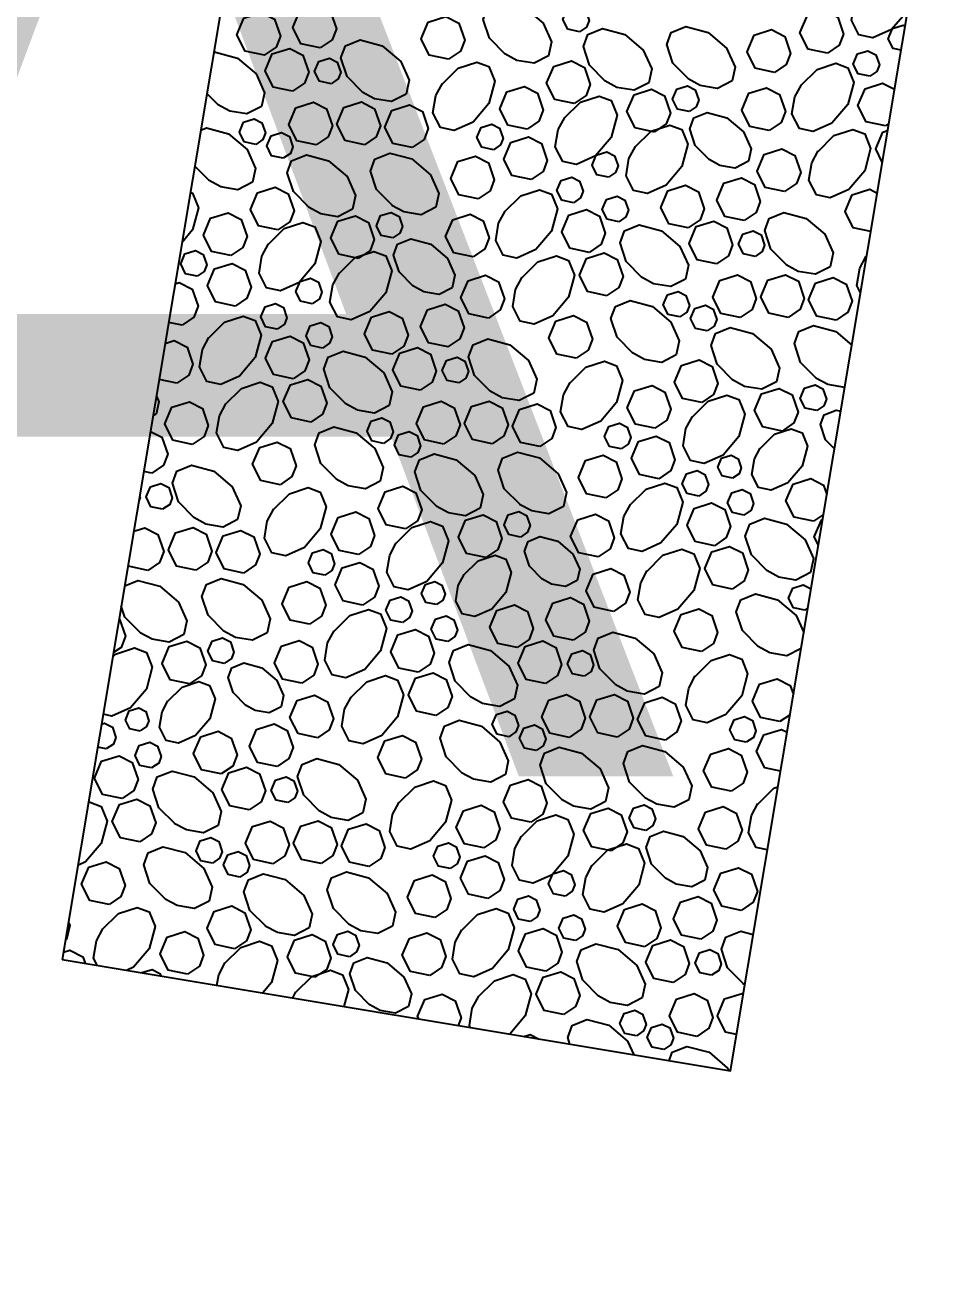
# Model space of a CAD drawing. Header units: inches. Extents: x 3312 to 5850, y 7905 to 11961.
# Drawn here: x 5037.61 to 5052, y 10385.62 to 10405.16 of the extents above; entities that cross this region are included whole.
import ezdxf

# ---------------------------------------------------------------- set-up
doc = ezdxf.new("R2010")
doc.units = ezdxf.units.IN
doc.header["$LTSCALE"] = 80
doc.header["$MEASUREMENT"] = 0
doc.layers.add('1 LOT NUMBER', color=7, linetype='Continuous')
doc.layers.add('STORM', color=250, linetype='Continuous')
doc.styles.get("Standard").update_dxf_attribs({"font": 'ARIAL.TTF', "height": 25})

msp = doc.modelspace()

# ---------------------------------------------------------------- linework, layer by layer
at = {"layer": 'STORM', "color": 1, "flags": 128}
msp.add_lwpolyline([(5038.184, 10390.676), (5048.54, 10388.946), (5052.001, 10409.659), (5041.644, 10411.389)], close=True, dxfattribs=at)
for points in [[(5051.291, 10405.412), (5051.282, 10405.376), (5051.037, 10405.088), (5050.746, 10404.958), (5050.531, 10405.005), (5050.416, 10405.232), (5050.461, 10405.497), (5050.562, 10405.685)], [(5045.054, 10404.703), (5044.804, 10404.955), (5044.709, 10405.244), (5044.779, 10405.43), (5045.007, 10405.523), (5045.35, 10405.431), (5045.638, 10405.187), (5045.768, 10404.896), (5045.722, 10404.681), (5045.495, 10404.566), (5045.229, 10404.61), (5045.042, 10404.711)], [(5041.316, 10404.69), (5041.016, 10404.754), (5040.89, 10405.007), (5041, 10405.267), (5041.273, 10405.353), (5041.475, 10405.25), (5041.565, 10404.985), (5041.5, 10404.815), (5041.315, 10404.691)], [(5042.183, 10404.805), (5041.883, 10404.869), (5041.758, 10405.121), (5041.868, 10405.381), (5042.14, 10405.467), (5042.342, 10405.364), (5042.433, 10405.1), (5042.367, 10404.93), (5042.183, 10404.805)], [(5044.171, 10404.628), (5043.871, 10404.692), (5043.746, 10404.945), (5043.856, 10405.204), (5044.129, 10405.29), (5044.33, 10405.187), (5044.421, 10404.923), (5044.356, 10404.753), (5044.171, 10404.628)], [(5046.199, 10405.053), (5046.019, 10405.092), (5045.944, 10405.243), (5046.01, 10405.399), (5046.174, 10405.451), (5046.294, 10405.389), (5046.349, 10405.231), (5046.31, 10405.128), (5046.199, 10405.054)], [(5050.042, 10404.721), (5049.742, 10404.785), (5049.617, 10405.038), (5049.726, 10405.297), (5050, 10405.383), (5050.201, 10405.28), (5050.292, 10405.016), (5050.226, 10404.846), (5050.042, 10404.721)], [(5046.605, 10404.284), (5046.355, 10404.537), (5046.26, 10404.826), (5046.33, 10405.012), (5046.558, 10405.104), (5046.901, 10405.013), (5047.189, 10404.769), (5047.319, 10404.478), (5047.273, 10404.263), (5047.046, 10404.148), (5046.78, 10404.192), (5046.592, 10404.294)], [(5047.897, 10404.314), (5047.647, 10404.566), (5047.552, 10404.855), (5047.621, 10405.042), (5047.849, 10405.134), (5048.192, 10405.042), (5048.48, 10404.798), (5048.611, 10404.507), (5048.564, 10404.292), (5048.337, 10404.177), (5048.071, 10404.221), (5047.883, 10404.323)], [(5049.221, 10404.425), (5048.921, 10404.488), (5048.796, 10404.741), (5048.906, 10405.001), (5049.178, 10405.087), (5049.38, 10404.983), (5049.47, 10404.719), (5049.405, 10404.549), (5049.221, 10404.425)], [(5051.184, 10404.769), (5051.06, 10404.796), (5050.985, 10404.947), (5051.051, 10405.103), (5051.214, 10405.155), (5051.246, 10405.139)], [(5042.847, 10404.109), (5042.597, 10404.361), (5042.502, 10404.65), (5042.572, 10404.836), (5042.8, 10404.929), (5043.143, 10404.837), (5043.431, 10404.593), (5043.561, 10404.302), (5043.514, 10404.087), (5043.288, 10403.972), (5043.022, 10404.017), (5042.834, 10404.118)], [(5040.531, 10404.727), (5040.557, 10404.737), (5040.9, 10404.646), (5041.188, 10404.401), (5041.318, 10404.11), (5041.271, 10403.895), (5041.045, 10403.78), (5040.779, 10403.825), (5040.591, 10403.925)], [(5041.754, 10404.133), (5041.454, 10404.197), (5041.328, 10404.45), (5041.438, 10404.71), (5041.711, 10404.795), (5041.912, 10404.692), (5042.003, 10404.428), (5041.937, 10404.258), (5041.754, 10404.134)], [(5050.697, 10404.364), (5050.517, 10404.402), (5050.442, 10404.554), (5050.508, 10404.71), (5050.671, 10404.761), (5050.792, 10404.699), (5050.847, 10404.541), (5050.807, 10404.438), (5050.697, 10404.364)], [(5042.35, 10404.247), (5042.17, 10404.286), (5042.095, 10404.438), (5042.161, 10404.593), (5042.325, 10404.645), (5042.446, 10404.583), (5042.5, 10404.425), (5042.461, 10404.323), (5042.351, 10404.248)], [(5044.066, 10404.238), (5044.318, 10404.489), (5044.608, 10404.583), (5044.794, 10404.514), (5044.886, 10404.286), (5044.795, 10403.943), (5044.55, 10403.655), (5044.26, 10403.524), (5044.045, 10403.571), (5043.929, 10403.798), (5043.974, 10404.064), (5044.075, 10404.252)], [(5046.117, 10403.942), (5045.817, 10404.006), (5045.691, 10404.258), (5045.801, 10404.518), (5046.074, 10404.604), (5046.275, 10404.501), (5046.366, 10404.237), (5046.301, 10404.067), (5046.117, 10403.942)], [(5049.629, 10404.22), (5049.881, 10404.47), (5050.17, 10404.565), (5050.356, 10404.496), (5050.449, 10404.268), (5050.357, 10403.925), (5050.113, 10403.637), (5049.822, 10403.506), (5049.607, 10403.553), (5049.492, 10403.78), (5049.536, 10404.046), (5049.638, 10404.234)], [(5045.388, 10403.545), (5045.088, 10403.609), (5044.963, 10403.862), (5045.072, 10404.122), (5045.345, 10404.208), (5045.547, 10404.105), (5045.637, 10403.841), (5045.572, 10403.671), (5045.388, 10403.545)], [(5047.361, 10403.5), (5047.061, 10403.564), (5046.935, 10403.817), (5047.045, 10404.077), (5047.318, 10404.163), (5047.519, 10404.059), (5047.61, 10403.795), (5047.545, 10403.626), (5047.361, 10403.501)], [(5047.898, 10403.817), (5047.718, 10403.856), (5047.643, 10404.007), (5047.709, 10404.163), (5047.872, 10404.214), (5047.993, 10404.152), (5048.048, 10403.994), (5048.008, 10403.892), (5047.898, 10403.817)], [(5049.141, 10403.524), (5048.841, 10403.588), (5048.716, 10403.841), (5048.826, 10404.101), (5049.098, 10404.186), (5049.3, 10404.083), (5049.39, 10403.819), (5049.325, 10403.649), (5049.141, 10403.525)], [(5050.941, 10403.595), (5050.641, 10403.658), (5050.515, 10403.911), (5050.625, 10404.171), (5050.898, 10404.257), (5051.082, 10404.162)], [(5040.604, 10403.916), (5040.426, 10404.096)], [(5042.12, 10403.3), (5041.82, 10403.364), (5041.695, 10403.617), (5041.805, 10403.876), (5042.078, 10403.962), (5042.279, 10403.859), (5042.37, 10403.595), (5042.304, 10403.425), (5042.12, 10403.3)], [(5042.866, 10403.303), (5042.566, 10403.367), (5042.44, 10403.62), (5042.55, 10403.88), (5042.823, 10403.966), (5043.025, 10403.862), (5043.115, 10403.598), (5043.05, 10403.428), (5042.866, 10403.304)], [(5043.607, 10403.259), (5043.307, 10403.322), (5043.181, 10403.575), (5043.291, 10403.835), (5043.564, 10403.921), (5043.766, 10403.818), (5043.856, 10403.554), (5043.791, 10403.384), (5043.607, 10403.259)], [(5045.962, 10403.713), (5046.214, 10403.963), (5046.504, 10404.058), (5046.69, 10403.988), (5046.782, 10403.76), (5046.691, 10403.417), (5046.446, 10403.129), (5046.155, 10402.998), (5045.941, 10403.045), (5045.825, 10403.272), (5045.87, 10403.538), (5045.971, 10403.726)], [(5048.219, 10403.065), (5047.994, 10403.292), (5047.908, 10403.552), (5047.971, 10403.72), (5048.176, 10403.803), (5048.485, 10403.721), (5048.744, 10403.501), (5048.861, 10403.239), (5048.819, 10403.046), (5048.615, 10402.942), (5048.376, 10402.982), (5048.207, 10403.073)], [(5040.331, 10403.529), (5040.417, 10403.563), (5040.76, 10403.472), (5041.048, 10403.227), (5041.178, 10402.936), (5041.131, 10402.722), (5040.904, 10402.606), (5040.639, 10402.651), (5040.451, 10402.752)], [(5041.184, 10403.309), (5041.004, 10403.347), (5040.929, 10403.499), (5040.995, 10403.655), (5041.158, 10403.706), (5041.279, 10403.644), (5041.334, 10403.486), (5041.294, 10403.384), (5041.184, 10403.309)], [(5044.865, 10403.225), (5044.685, 10403.263), (5044.61, 10403.415), (5044.676, 10403.57), (5044.84, 10403.622), (5044.961, 10403.56), (5045.015, 10403.402), (5044.976, 10403.3), (5044.865, 10403.225)], [(5047.06, 10403.263), (5047.312, 10403.513), (5047.601, 10403.608), (5047.787, 10403.539), (5047.88, 10403.31), (5047.788, 10402.967), (5047.544, 10402.679), (5047.253, 10402.549), (5047.038, 10402.596), (5046.923, 10402.823), (5046.967, 10403.088), (5047.069, 10403.276)], [(5049.892, 10403.195), (5050.144, 10403.445), (5050.434, 10403.54), (5050.62, 10403.471), (5050.712, 10403.243), (5050.621, 10402.9), (5050.376, 10402.611), (5050.086, 10402.481), (5049.871, 10402.528), (5049.755, 10402.755), (5049.8, 10403.021), (5049.901, 10403.208)], [(5050.893, 10403.032), (5050.791, 10403.239), (5050.9, 10403.499), (5050.975, 10403.523)], [(5050.993, 10403.63), (5050.941, 10403.595)], [(5041.609, 10403.094), (5041.428, 10403.133), (5041.353, 10403.284), (5041.419, 10403.44), (5041.583, 10403.491), (5041.704, 10403.43), (5041.758, 10403.271), (5041.719, 10403.169), (5041.609, 10403.094)], [(5045.452, 10402.762), (5045.152, 10402.826), (5045.026, 10403.078), (5045.136, 10403.338), (5045.409, 10403.424), (5045.61, 10403.321), (5045.701, 10403.057), (5045.636, 10402.887), (5045.451, 10402.762)], [(5042.014, 10402.325), (5041.765, 10402.577), (5041.67, 10402.867), (5041.739, 10403.053), (5041.967, 10403.145), (5042.31, 10403.054), (5042.599, 10402.809), (5042.729, 10402.518), (5042.682, 10402.304), (5042.455, 10402.188), (5042.189, 10402.233), (5042.002, 10402.334)], [(5043.306, 10402.354), (5043.056, 10402.607), (5042.961, 10402.896), (5043.03, 10403.082), (5043.259, 10403.175), (5043.602, 10403.083), (5043.89, 10402.839), (5044.02, 10402.548), (5043.973, 10402.333), (5043.746, 10402.218), (5043.48, 10402.262), (5043.293, 10402.363)], [(5044.631, 10402.465), (5044.33, 10402.529), (5044.205, 10402.782), (5044.315, 10403.041), (5044.588, 10403.127), (5044.789, 10403.024), (5044.88, 10402.76), (5044.814, 10402.59), (5044.63, 10402.465)], [(5046.649, 10402.798), (5046.469, 10402.836), (5046.394, 10402.988), (5046.46, 10403.144), (5046.623, 10403.195), (5046.744, 10403.133), (5046.799, 10402.975), (5046.759, 10402.873), (5046.649, 10402.798)], [(5049.378, 10402.577), (5049.078, 10402.641), (5048.953, 10402.893), (5049.063, 10403.153), (5049.336, 10403.239), (5049.537, 10403.136), (5049.628, 10402.872), (5049.563, 10402.702), (5049.378, 10402.577)], [(5040.464, 10402.743), (5040.238, 10402.971)], [(5046.106, 10402.404), (5045.926, 10402.443), (5045.851, 10402.594), (5045.917, 10402.75), (5046.081, 10402.801), (5046.201, 10402.74), (5046.256, 10402.581), (5046.217, 10402.479), (5046.106, 10402.405)], [(5048.752, 10402.129), (5048.452, 10402.193), (5048.327, 10402.446), (5048.437, 10402.705), (5048.71, 10402.791), (5048.911, 10402.688), (5049.002, 10402.424), (5048.936, 10402.254), (5048.752, 10402.129)], [(5040.17, 10402.567), (5040.203, 10402.555), (5040.296, 10402.326), (5040.204, 10401.983), (5040.04, 10401.79)], [(5041.526, 10401.982), (5041.226, 10402.046), (5041.101, 10402.299), (5041.21, 10402.559), (5041.483, 10402.645), (5041.685, 10402.542), (5041.776, 10402.278), (5041.71, 10402.107), (5041.526, 10401.983)], [(5045.038, 10402.261), (5045.29, 10402.511), (5045.579, 10402.606), (5045.766, 10402.536), (5045.858, 10402.308), (5045.767, 10401.965), (5045.522, 10401.677), (5045.231, 10401.547), (5045.016, 10401.593), (5044.901, 10401.82), (5044.946, 10402.086), (5045.047, 10402.274)], [(5047.885, 10402.014), (5047.585, 10402.078), (5047.459, 10402.331), (5047.569, 10402.591), (5047.842, 10402.677), (5048.044, 10402.573), (5048.134, 10402.309), (5048.069, 10402.139), (5047.885, 10402.015)], [(5050.714, 10401.958), (5050.44, 10402.016), (5050.315, 10402.269), (5050.425, 10402.529), (5050.698, 10402.614), (5050.814, 10402.555)], [(5046.808, 10402.11), (5046.628, 10402.148), (5046.553, 10402.3), (5046.619, 10402.455), (5046.782, 10402.507), (5046.903, 10402.445), (5046.958, 10402.287), (5046.918, 10402.185), (5046.808, 10402.11)], [(5040.797, 10401.586), (5040.497, 10401.65), (5040.372, 10401.902), (5040.482, 10402.163), (5040.755, 10402.248), (5040.956, 10402.145), (5041.047, 10401.881), (5040.981, 10401.711), (5040.797, 10401.586)], [(5042.77, 10401.541), (5042.47, 10401.605), (5042.344, 10401.858), (5042.454, 10402.118), (5042.727, 10402.203), (5042.929, 10402.1), (5043.019, 10401.836), (5042.954, 10401.666), (5042.77, 10401.541)], [(5043.308, 10401.858), (5043.127, 10401.896), (5043.052, 10402.048), (5043.118, 10402.204), (5043.282, 10402.255), (5043.403, 10402.193), (5043.457, 10402.035), (5043.418, 10401.933), (5043.308, 10401.858)], [(5044.55, 10401.565), (5044.25, 10401.629), (5044.125, 10401.882), (5044.235, 10402.141), (5044.508, 10402.227), (5044.709, 10402.124), (5044.8, 10401.86), (5044.734, 10401.69), (5044.55, 10401.565)], [(5046.35, 10401.635), (5046.05, 10401.699), (5045.925, 10401.952), (5046.035, 10402.212), (5046.307, 10402.297), (5046.509, 10402.194), (5046.6, 10401.93), (5046.534, 10401.76), (5046.35, 10401.635)], [(5049.416, 10401.433), (5049.166, 10401.685), (5049.071, 10401.974), (5049.141, 10402.16), (5049.369, 10402.253), (5049.712, 10402.162), (5050, 10401.917), (5050.13, 10401.626), (5050.084, 10401.411), (5049.857, 10401.296), (5049.591, 10401.34), (5049.403, 10401.442)], [(5041.372, 10401.753), (5041.624, 10402.003), (5041.913, 10402.098), (5042.099, 10402.029), (5042.192, 10401.801), (5042.1, 10401.458), (5041.855, 10401.169), (5041.565, 10401.039), (5041.35, 10401.086), (5041.235, 10401.313), (5041.279, 10401.578), (5041.38, 10401.766)], [(5047.173, 10401.241), (5046.923, 10401.493), (5046.828, 10401.782), (5046.898, 10401.968), (5047.126, 10402.061), (5047.469, 10401.969), (5047.757, 10401.725), (5047.887, 10401.434), (5047.841, 10401.219), (5047.614, 10401.104), (5047.348, 10401.148), (5047.161, 10401.25)], [(5048.323, 10401.457), (5048.023, 10401.521), (5047.897, 10401.774), (5048.007, 10402.034), (5048.28, 10402.12), (5048.481, 10402.016), (5048.572, 10401.752), (5048.507, 10401.582), (5048.323, 10401.458)], [(5048.92, 10401.572), (5048.74, 10401.61), (5048.665, 10401.761), (5048.73, 10401.917), (5048.894, 10401.969), (5049.015, 10401.907), (5049.069, 10401.748), (5049.03, 10401.647), (5048.92, 10401.572)], [(5043.628, 10401.106), (5043.403, 10401.332), (5043.317, 10401.593), (5043.38, 10401.761), (5043.585, 10401.844), (5043.894, 10401.761), (5044.153, 10401.541), (5044.27, 10401.279), (5044.228, 10401.086), (5044.024, 10400.982), (5043.785, 10401.023), (5043.616, 10401.114)], [(5040.275, 10401.265), (5040.095, 10401.304), (5040.019, 10401.455), (5040.085, 10401.611), (5040.249, 10401.663), (5040.37, 10401.601), (5040.424, 10401.442), (5040.385, 10401.34), (5040.275, 10401.265)], [(5042.469, 10401.304), (5042.721, 10401.553), (5043.01, 10401.648), (5043.197, 10401.579), (5043.289, 10401.351), (5043.198, 10401.008), (5042.953, 10400.72), (5042.662, 10400.589), (5042.447, 10400.636), (5042.332, 10400.863), (5042.377, 10401.129), (5042.478, 10401.317)], [(5045.302, 10401.236), (5045.554, 10401.486), (5045.843, 10401.581), (5046.029, 10401.511), (5046.122, 10401.283), (5046.03, 10400.94), (5045.785, 10400.652), (5045.495, 10400.522), (5045.28, 10400.568), (5045.165, 10400.795), (5045.209, 10401.061), (5045.31, 10401.249)], [(5046.626, 10400.963), (5046.325, 10401.027), (5046.2, 10401.28), (5046.31, 10401.54), (5046.583, 10401.626), (5046.784, 10401.522), (5046.875, 10401.259), (5046.809, 10401.088), (5046.626, 10400.964)], [(5050.556, 10401.01), (5050.499, 10401.122), (5050.543, 10401.388), (5050.644, 10401.576)], [(5050.635, 10401.562), (5050.65, 10401.577)], [(5040.861, 10400.802), (5040.561, 10400.866), (5040.435, 10401.119), (5040.545, 10401.379), (5040.818, 10401.464), (5041.02, 10401.361), (5041.11, 10401.097), (5041.045, 10400.927), (5040.861, 10400.803)], [(5042.058, 10400.839), (5041.878, 10400.877), (5041.803, 10401.028), (5041.869, 10401.184), (5042.033, 10401.236), (5042.154, 10401.174), (5042.208, 10401.016), (5042.169, 10400.914), (5042.058, 10400.839)], [(5044.788, 10400.617), (5044.487, 10400.681), (5044.362, 10400.934), (5044.472, 10401.194), (5044.745, 10401.279), (5044.946, 10401.176), (5045.037, 10400.912), (5044.972, 10400.742), (5044.788, 10400.617)], [(5048.69, 10400.624), (5048.389, 10400.688), (5048.264, 10400.941), (5048.374, 10401.2), (5048.647, 10401.286), (5048.848, 10401.183), (5048.939, 10400.919), (5048.874, 10400.749), (5048.69, 10400.624)], [(5049.435, 10400.627), (5049.135, 10400.691), (5049.009, 10400.944), (5049.119, 10401.204), (5049.392, 10401.289), (5049.594, 10401.186), (5049.684, 10400.922), (5049.619, 10400.752), (5049.435, 10400.627)], [(5050.176, 10400.582), (5049.876, 10400.646), (5049.75, 10400.899), (5049.86, 10401.159), (5050.133, 10401.245), (5050.335, 10401.141), (5050.425, 10400.877), (5050.36, 10400.707), (5050.176, 10400.582)], [(5039.933, 10401.148), (5039.997, 10401.168), (5040.198, 10401.065), (5040.289, 10400.801), (5040.224, 10400.631), (5040.04, 10400.506)], [(5047.753, 10400.633), (5047.573, 10400.671), (5047.498, 10400.823), (5047.564, 10400.979), (5047.727, 10401.03), (5047.848, 10400.968), (5047.903, 10400.81), (5047.864, 10400.708), (5047.753, 10400.633)], [(5041.516, 10400.445), (5041.336, 10400.483), (5041.26, 10400.635), (5041.326, 10400.791), (5041.49, 10400.842), (5041.611, 10400.78), (5041.665, 10400.622), (5041.626, 10400.52), (5041.516, 10400.445)], [(5044.162, 10400.17), (5043.862, 10400.233), (5043.736, 10400.486), (5043.846, 10400.746), (5044.119, 10400.831), (5044.32, 10400.728), (5044.411, 10400.465), (5044.346, 10400.295), (5044.161, 10400.17)], [(5047.033, 10400.067), (5046.783, 10400.319), (5046.688, 10400.609), (5046.758, 10400.795), (5046.986, 10400.887), (5047.329, 10400.796), (5047.617, 10400.551), (5047.747, 10400.261), (5047.7, 10400.045), (5047.474, 10399.93), (5047.208, 10399.975), (5047.02, 10400.076)], [(5048.178, 10400.418), (5047.997, 10400.457), (5047.922, 10400.608), (5047.988, 10400.764), (5048.152, 10400.815), (5048.273, 10400.753), (5048.327, 10400.595), (5048.288, 10400.493), (5048.178, 10400.418)], [(5040.447, 10400.302), (5040.7, 10400.551), (5040.989, 10400.647), (5041.175, 10400.577), (5041.267, 10400.349), (5041.176, 10400.006), (5040.931, 10399.718), (5040.641, 10399.588), (5040.425, 10399.634), (5040.31, 10399.861), (5040.355, 10400.127), (5040.456, 10400.314)], [(5043.294, 10400.055), (5042.994, 10400.119), (5042.869, 10400.371), (5042.978, 10400.632), (5043.251, 10400.717), (5043.453, 10400.614), (5043.543, 10400.35), (5043.478, 10400.18), (5043.294, 10400.055)], [(5046.15, 10399.993), (5045.85, 10400.056), (5045.724, 10400.309), (5045.834, 10400.569), (5046.107, 10400.655), (5046.309, 10400.551), (5046.399, 10400.287), (5046.334, 10400.118), (5046.15, 10399.993)], [(5040.04, 10400.506), (5039.833, 10400.55)], [(5042.217, 10400.15), (5042.037, 10400.189), (5041.962, 10400.34), (5042.028, 10400.496), (5042.192, 10400.548), (5042.313, 10400.486), (5042.367, 10400.327), (5042.327, 10400.225), (5042.217, 10400.15)], [(5048.584, 10399.649), (5048.334, 10399.901), (5048.239, 10400.19), (5048.308, 10400.377), (5048.537, 10400.469), (5048.88, 10400.378), (5049.168, 10400.133), (5049.298, 10399.842), (5049.251, 10399.628), (5049.024, 10399.512), (5048.758, 10399.557), (5048.571, 10399.658)], [(5049.875, 10399.678), (5049.625, 10399.93), (5049.53, 10400.22), (5049.6, 10400.406), (5049.827, 10400.499), (5050.171, 10400.407), (5050.42, 10400.196)], [(5039.779, 10400.224), (5039.917, 10400.268), (5040.119, 10400.165), (5040.209, 10399.901), (5040.144, 10399.73), (5039.96, 10399.606)], [(5041.76, 10399.676), (5041.46, 10399.74), (5041.334, 10399.993), (5041.444, 10400.252), (5041.717, 10400.338), (5041.918, 10400.235), (5042.009, 10399.971), (5041.943, 10399.801), (5041.76, 10399.676)], [(5044.826, 10399.473), (5044.575, 10399.725), (5044.481, 10400.015), (5044.55, 10400.201), (5044.778, 10400.293), (5045.121, 10400.202), (5045.409, 10399.957), (5045.54, 10399.667), (5045.493, 10399.451), (5045.266, 10399.336), (5045, 10399.381), (5044.813, 10399.482)], [(5042.583, 10399.281), (5042.333, 10399.534), (5042.238, 10399.823), (5042.307, 10400.009), (5042.535, 10400.102), (5042.878, 10400.01), (5043.166, 10399.765), (5043.297, 10399.475), (5043.25, 10399.26), (5043.023, 10399.144), (5042.757, 10399.189), (5042.569, 10399.29)], [(5043.732, 10399.498), (5043.432, 10399.562), (5043.307, 10399.814), (5043.416, 10400.074), (5043.689, 10400.16), (5043.891, 10400.057), (5043.981, 10399.793), (5043.916, 10399.623), (5043.732, 10399.498)], [(5044.329, 10399.612), (5044.149, 10399.65), (5044.073, 10399.802), (5044.14, 10399.958), (5044.303, 10400.009), (5044.424, 10399.948), (5044.479, 10399.789), (5044.439, 10399.687), (5044.329, 10399.612)], [(5046.045, 10399.603), (5046.297, 10399.853), (5046.586, 10399.948), (5046.773, 10399.878), (5046.865, 10399.65), (5046.774, 10399.307), (5046.529, 10399.019), (5046.238, 10398.889), (5046.023, 10398.936), (5045.908, 10399.162), (5045.953, 10399.428), (5046.054, 10399.616)], [(5048.095, 10399.306), (5047.795, 10399.37), (5047.67, 10399.623), (5047.78, 10399.883), (5048.053, 10399.968), (5048.254, 10399.865), (5048.345, 10399.602), (5048.279, 10399.431), (5048.095, 10399.307)], [(5039.96, 10399.606), (5039.685, 10399.664)], [(5040.711, 10399.276), (5040.963, 10399.527), (5041.252, 10399.621), (5041.439, 10399.552), (5041.531, 10399.324), (5041.439, 10398.981), (5041.195, 10398.693), (5040.904, 10398.562), (5040.689, 10398.609), (5040.574, 10398.836), (5040.619, 10399.102), (5040.719, 10399.289)], [(5042.035, 10399.004), (5041.734, 10399.068), (5041.609, 10399.321), (5041.719, 10399.581), (5041.992, 10399.666), (5042.193, 10399.563), (5042.284, 10399.299), (5042.219, 10399.129), (5042.034, 10399.004)], [(5050.311, 10399.542), (5050.049, 10399.586), (5049.862, 10399.687)], [(5047.366, 10398.91), (5047.067, 10398.974), (5046.941, 10399.226), (5047.051, 10399.487), (5047.324, 10399.572), (5047.525, 10399.469), (5047.616, 10399.205), (5047.551, 10399.035), (5047.366, 10398.91)], [(5047.94, 10399.077), (5048.193, 10399.327), (5048.482, 10399.422), (5048.668, 10399.353), (5048.761, 10399.125), (5048.669, 10398.781), (5048.425, 10398.493), (5048.134, 10398.363), (5047.919, 10398.41), (5047.804, 10398.637), (5047.848, 10398.902), (5047.949, 10399.09)], [(5049.339, 10398.865), (5049.039, 10398.929), (5048.914, 10399.182), (5049.023, 10399.442), (5049.296, 10399.527), (5049.498, 10399.424), (5049.589, 10399.16), (5049.523, 10398.99), (5049.339, 10398.865)], [(5049.876, 10399.182), (5049.696, 10399.22), (5049.621, 10399.372), (5049.687, 10399.528), (5049.851, 10399.579), (5049.972, 10399.517), (5050.026, 10399.359), (5049.987, 10399.257), (5049.876, 10399.182)], [(5039.642, 10399.405), (5039.68, 10399.32), (5039.637, 10399.127), (5039.591, 10399.103)], [(5040.197, 10398.658), (5039.897, 10398.722), (5039.772, 10398.975), (5039.882, 10399.234), (5040.154, 10399.32), (5040.356, 10399.217), (5040.446, 10398.953), (5040.381, 10398.783), (5040.197, 10398.658)], [(5044.099, 10398.664), (5043.799, 10398.728), (5043.674, 10398.981), (5043.783, 10399.241), (5044.056, 10399.327), (5044.258, 10399.223), (5044.348, 10398.959), (5044.283, 10398.789), (5044.099, 10398.665)], [(5044.844, 10398.668), (5044.544, 10398.732), (5044.419, 10398.984), (5044.528, 10399.244), (5044.801, 10399.33), (5045.003, 10399.227), (5045.093, 10398.963), (5045.028, 10398.793), (5044.844, 10398.668)], [(5045.585, 10398.623), (5045.285, 10398.687), (5045.16, 10398.94), (5045.27, 10399.2), (5045.542, 10399.285), (5045.744, 10399.182), (5045.835, 10398.918), (5045.769, 10398.748), (5045.585, 10398.623)], [(5043.162, 10398.673), (5042.982, 10398.712), (5042.907, 10398.863), (5042.973, 10399.019), (5043.137, 10399.071), (5043.258, 10399.009), (5043.312, 10398.851), (5043.273, 10398.749), (5043.162, 10398.674)], [(5050.152, 10398.591), (5050.014, 10398.73), (5049.937, 10398.964), (5049.993, 10399.115), (5050.178, 10399.19), (5050.249, 10399.171)], [(5039.551, 10398.86), (5039.729, 10398.769), (5039.82, 10398.505), (5039.755, 10398.335), (5039.571, 10398.21)], [(5042.442, 10398.108), (5042.192, 10398.36), (5042.097, 10398.649), (5042.167, 10398.835), (5042.395, 10398.928), (5042.738, 10398.837), (5043.026, 10398.592), (5043.156, 10398.301), (5043.11, 10398.086), (5042.883, 10397.971), (5042.617, 10398.016), (5042.429, 10398.117)], [(5043.587, 10398.459), (5043.407, 10398.497), (5043.332, 10398.649), (5043.397, 10398.805), (5043.561, 10398.856), (5043.682, 10398.794), (5043.736, 10398.636), (5043.697, 10398.534), (5043.587, 10398.459)], [(5046.844, 10398.589), (5046.664, 10398.628), (5046.589, 10398.779), (5046.654, 10398.935), (5046.818, 10398.986), (5046.939, 10398.925), (5046.993, 10398.766), (5046.954, 10398.664), (5046.844, 10398.589)], [(5048.995, 10398.59), (5049.221, 10398.815), (5049.482, 10398.9), (5049.649, 10398.838), (5049.732, 10398.632), (5049.65, 10398.323), (5049.43, 10398.064), (5049.168, 10397.947), (5048.975, 10397.989), (5048.871, 10398.193), (5048.912, 10398.432), (5049.002, 10398.601)], [(5041.559, 10398.033), (5041.259, 10398.097), (5041.134, 10398.35), (5041.244, 10398.61), (5041.516, 10398.695), (5041.718, 10398.592), (5041.809, 10398.328), (5041.743, 10398.158), (5041.559, 10398.033)], [(5047.43, 10398.126), (5047.13, 10398.19), (5047.004, 10398.443), (5047.114, 10398.703), (5047.387, 10398.788), (5047.589, 10398.685), (5047.679, 10398.421), (5047.614, 10398.251), (5047.43, 10398.126)], [(5043.993, 10397.69), (5043.743, 10397.942), (5043.648, 10398.231), (5043.718, 10398.418), (5043.946, 10398.51), (5044.289, 10398.419), (5044.577, 10398.174), (5044.707, 10397.883), (5044.66, 10397.668), (5044.433, 10397.553), (5044.168, 10397.598), (5043.98, 10397.699)], [(5045.284, 10397.719), (5045.034, 10397.971), (5044.939, 10398.26), (5045.009, 10398.447), (5045.237, 10398.539), (5045.58, 10398.448), (5045.868, 10398.203), (5045.998, 10397.912), (5045.951, 10397.697), (5045.725, 10397.582), (5045.459, 10397.627), (5045.271, 10397.728)], [(5046.609, 10397.83), (5046.309, 10397.893), (5046.183, 10398.146), (5046.293, 10398.406), (5046.566, 10398.492), (5046.768, 10398.389), (5046.858, 10398.125), (5046.793, 10397.955), (5046.609, 10397.83)], [(5048.573, 10398.134), (5048.411, 10398.169), (5048.343, 10398.305), (5048.403, 10398.446), (5048.55, 10398.492), (5048.659, 10398.436), (5048.708, 10398.294), (5048.673, 10398.202), (5048.573, 10398.134)], [(5040.235, 10397.514), (5039.985, 10397.766), (5039.89, 10398.055), (5039.96, 10398.242), (5040.188, 10398.334), (5040.531, 10398.243), (5040.819, 10397.998), (5040.949, 10397.707), (5040.902, 10397.492), (5040.675, 10397.377), (5040.41, 10397.422), (5040.222, 10397.523)], [(5048.047, 10397.857), (5047.867, 10397.895), (5047.792, 10398.047), (5047.858, 10398.203), (5048.021, 10398.254), (5048.142, 10398.192), (5048.197, 10398.034), (5048.158, 10397.932), (5048.047, 10397.857)], [(5039.571, 10398.21), (5039.447, 10398.237)], [(5039.738, 10397.653), (5039.558, 10397.691), (5039.483, 10397.843), (5039.549, 10397.999), (5039.713, 10398.05), (5039.833, 10397.988), (5039.888, 10397.83), (5039.849, 10397.728), (5039.738, 10397.653)], [(5046.979, 10397.714), (5047.231, 10397.964), (5047.52, 10398.059), (5047.706, 10397.989), (5047.799, 10397.761), (5047.707, 10397.418), (5047.463, 10397.13), (5047.172, 10397), (5046.957, 10397.046), (5046.842, 10397.273), (5046.887, 10397.539), (5046.988, 10397.727)], [(5049.826, 10397.467), (5049.525, 10397.531), (5049.4, 10397.784), (5049.51, 10398.044), (5049.783, 10398.13), (5049.984, 10398.026), (5050.033, 10397.883)], [(5039.383, 10397.855), (5039.391, 10397.834), (5039.371, 10397.782)], [(5041.454, 10397.644), (5041.706, 10397.893), (5041.995, 10397.989), (5042.182, 10397.919), (5042.274, 10397.691), (5042.183, 10397.348), (5041.938, 10397.06), (5041.647, 10396.929), (5041.433, 10396.976), (5041.317, 10397.203), (5041.362, 10397.469), (5041.463, 10397.657)], [(5043.505, 10397.347), (5043.205, 10397.411), (5043.079, 10397.664), (5043.189, 10397.924), (5043.462, 10398.009), (5043.663, 10397.906), (5043.754, 10397.642), (5043.689, 10397.472), (5043.505, 10397.347)], [(5048.749, 10397.563), (5048.569, 10397.601), (5048.493, 10397.752), (5048.559, 10397.908), (5048.723, 10397.96), (5048.844, 10397.898), (5048.898, 10397.74), (5048.859, 10397.638), (5048.749, 10397.563)], [(5048.291, 10397.088), (5047.991, 10397.152), (5047.866, 10397.405), (5047.975, 10397.665), (5048.248, 10397.75), (5048.45, 10397.647), (5048.54, 10397.383), (5048.475, 10397.213), (5048.291, 10397.088)], [(5042.776, 10396.951), (5042.476, 10397.014), (5042.35, 10397.267), (5042.46, 10397.527), (5042.733, 10397.613), (5042.935, 10397.51), (5043.025, 10397.246), (5042.96, 10397.076), (5042.776, 10396.951)], [(5043.35, 10397.118), (5043.602, 10397.368), (5043.891, 10397.463), (5044.078, 10397.393), (5044.17, 10397.165), (5044.079, 10396.822), (5043.834, 10396.534), (5043.543, 10396.404), (5043.328, 10396.451), (5043.213, 10396.677), (5043.258, 10396.943), (5043.359, 10397.131)], [(5044.749, 10396.906), (5044.448, 10396.969), (5044.323, 10397.222), (5044.433, 10397.482), (5044.706, 10397.568), (5044.907, 10397.465), (5044.998, 10397.201), (5044.932, 10397.03), (5044.748, 10396.906)], [(5045.286, 10397.222), (5045.106, 10397.261), (5045.031, 10397.412), (5045.097, 10397.568), (5045.26, 10397.62), (5045.381, 10397.558), (5045.436, 10397.399), (5045.396, 10397.298), (5045.286, 10397.222)], [(5046.489, 10396.915), (5046.189, 10396.979), (5046.063, 10397.232), (5046.173, 10397.491), (5046.446, 10397.577), (5046.647, 10397.474), (5046.738, 10397.21), (5046.673, 10397.04), (5046.489, 10396.915)], [(5049.114, 10396.693), (5048.864, 10396.945), (5048.769, 10397.235), (5048.838, 10397.421), (5049.067, 10397.514), (5049.41, 10397.422), (5049.698, 10397.178), (5049.828, 10396.887), (5049.781, 10396.672), (5049.554, 10396.556), (5049.289, 10396.601), (5049.101, 10396.702)], [(5049.982, 10397.573), (5049.825, 10397.468)], [(5049.902, 10397.098), (5049.838, 10397.227), (5049.948, 10397.486), (5049.968, 10397.493)], [(5039.293, 10397.313), (5039.466, 10397.367), (5039.667, 10397.264), (5039.758, 10397), (5039.693, 10396.83), (5039.508, 10396.705)], [(5040.254, 10396.708), (5039.953, 10396.772), (5039.828, 10397.025), (5039.938, 10397.285), (5040.211, 10397.371), (5040.412, 10397.267), (5040.503, 10397.004), (5040.438, 10396.833), (5040.254, 10396.709)], [(5040.995, 10396.664), (5040.695, 10396.727), (5040.569, 10396.98), (5040.679, 10397.24), (5040.952, 10397.326), (5041.154, 10397.223), (5041.244, 10396.959), (5041.179, 10396.789), (5040.995, 10396.664)], [(5045.626, 10396.566), (5045.423, 10396.771), (5045.347, 10397.005), (5045.403, 10397.155), (5045.587, 10397.231), (5045.865, 10397.157), (5046.099, 10396.959), (5046.204, 10396.723), (5046.166, 10396.549), (5045.983, 10396.455), (5045.767, 10396.492), (5045.615, 10396.573)], [(5048.566, 10396.416), (5048.266, 10396.48), (5048.141, 10396.733), (5048.25, 10396.993), (5048.523, 10397.078), (5048.725, 10396.975), (5048.815, 10396.711), (5048.75, 10396.541), (5048.566, 10396.416)], [(5042.253, 10396.63), (5042.073, 10396.668), (5041.998, 10396.82), (5042.064, 10396.976), (5042.228, 10397.027), (5042.349, 10396.965), (5042.403, 10396.807), (5042.364, 10396.705), (5042.253, 10396.63)], [(5044.404, 10396.63), (5044.631, 10396.855), (5044.891, 10396.941), (5045.059, 10396.878), (5045.142, 10396.673), (5045.06, 10396.364), (5044.839, 10396.105), (5044.578, 10395.988), (5044.384, 10396.03), (5044.281, 10396.234), (5044.321, 10396.473), (5044.412, 10396.642)], [(5047.242, 10396.689), (5047.494, 10396.939), (5047.784, 10397.034), (5047.97, 10396.964), (5048.063, 10396.736), (5047.971, 10396.393), (5047.726, 10396.105), (5047.436, 10395.975), (5047.22, 10396.021), (5047.105, 10396.248), (5047.15, 10396.514), (5047.251, 10396.702)], [(5039.508, 10396.705), (5039.208, 10396.769), (5039.203, 10396.779)], [(5042.839, 10396.167), (5042.539, 10396.231), (5042.414, 10396.483), (5042.523, 10396.743), (5042.797, 10396.829), (5042.998, 10396.726), (5043.088, 10396.462), (5043.023, 10396.292), (5042.839, 10396.167)], [(5046.728, 10396.07), (5046.428, 10396.134), (5046.303, 10396.387), (5046.413, 10396.647), (5046.686, 10396.732), (5046.887, 10396.629), (5046.978, 10396.365), (5046.912, 10396.195), (5046.728, 10396.07)], [(5039.151, 10396.468), (5039.355, 10396.55), (5039.698, 10396.459), (5039.986, 10396.215), (5040.116, 10395.924), (5040.07, 10395.709), (5039.843, 10395.593), (5039.577, 10395.638), (5039.389, 10395.739)], [(5040.694, 10395.759), (5040.444, 10396.012), (5040.348, 10396.301), (5040.418, 10396.488), (5040.646, 10396.58), (5040.989, 10396.488), (5041.277, 10396.244), (5041.408, 10395.953), (5041.361, 10395.738), (5041.134, 10395.622), (5040.868, 10395.667), (5040.68, 10395.768)], [(5042.018, 10395.87), (5041.718, 10395.934), (5041.593, 10396.187), (5041.702, 10396.447), (5041.975, 10396.532), (5042.177, 10396.429), (5042.267, 10396.165), (5042.202, 10395.995), (5042.018, 10395.87)], [(5043.982, 10396.175), (5043.82, 10396.209), (5043.753, 10396.346), (5043.812, 10396.486), (5043.959, 10396.532), (5044.068, 10396.477), (5044.117, 10396.334), (5044.082, 10396.242), (5043.982, 10396.175)], [(5049.694, 10396.086), (5049.514, 10396.124), (5049.439, 10396.276), (5049.504, 10396.432), (5049.668, 10396.483), (5049.789, 10396.421)], [(5043.456, 10395.898), (5043.276, 10395.936), (5043.201, 10396.088), (5043.267, 10396.244), (5043.431, 10396.295), (5043.551, 10396.233), (5043.606, 10396.075), (5043.567, 10395.973), (5043.456, 10395.898)], [(5046.102, 10395.622), (5045.802, 10395.686), (5045.677, 10395.939), (5045.787, 10396.199), (5046.06, 10396.284), (5046.261, 10396.181), (5046.352, 10395.918), (5046.287, 10395.747), (5046.102, 10395.623)], [(5048.974, 10395.52), (5048.724, 10395.772), (5048.629, 10396.061), (5048.699, 10396.248), (5048.927, 10396.34), (5049.27, 10396.249), (5049.558, 10396.004), (5049.676, 10395.741)], [(5039.402, 10395.73), (5039.152, 10395.982), (5039.098, 10396.148)], [(5042.388, 10395.754), (5042.64, 10396.004), (5042.929, 10396.099), (5043.116, 10396.03), (5043.208, 10395.802), (5043.117, 10395.459), (5042.872, 10395.171), (5042.581, 10395.04), (5042.366, 10395.087), (5042.251, 10395.314), (5042.296, 10395.58), (5042.397, 10395.768)], [(5045.235, 10395.508), (5044.935, 10395.572), (5044.809, 10395.824), (5044.919, 10396.084), (5045.192, 10396.17), (5045.394, 10396.067), (5045.484, 10395.803), (5045.419, 10395.633), (5045.235, 10395.508)], [(5048.091, 10395.446), (5047.791, 10395.509), (5047.665, 10395.762), (5047.775, 10396.022), (5048.048, 10396.107), (5048.249, 10396.004), (5048.34, 10395.74), (5048.275, 10395.57), (5048.091, 10395.446)], [(5049.738, 10396.116), (5049.694, 10396.086)], [(5039.065, 10395.95), (5039.072, 10395.947), (5039.163, 10395.683), (5039.098, 10395.512), (5038.978, 10395.431)], [(5044.158, 10395.603), (5043.978, 10395.641), (5043.902, 10395.793), (5043.969, 10395.949), (5044.132, 10396.001), (5044.253, 10395.939), (5044.308, 10395.78), (5044.268, 10395.678), (5044.158, 10395.603)], [(5043.701, 10395.129), (5043.4, 10395.192), (5043.275, 10395.445), (5043.385, 10395.705), (5043.658, 10395.791), (5043.859, 10395.688), (5043.95, 10395.424), (5043.884, 10395.254), (5043.7, 10395.129)], [(5046.766, 10394.926), (5046.517, 10395.178), (5046.421, 10395.467), (5046.491, 10395.654), (5046.719, 10395.746), (5047.062, 10395.655), (5047.35, 10395.41), (5047.481, 10395.119), (5047.434, 10394.904), (5047.207, 10394.789), (5046.941, 10394.834), (5046.753, 10394.935)], [(5038.967, 10395.365), (5039.011, 10395.409), (5039.301, 10395.504), (5039.487, 10395.434), (5039.579, 10395.206), (5039.488, 10394.863), (5039.243, 10394.575), (5038.952, 10394.444), (5038.818, 10394.474)], [(5040.158, 10394.946), (5039.858, 10395.01), (5039.732, 10395.263), (5039.842, 10395.523), (5040.115, 10395.608), (5040.316, 10395.505), (5040.407, 10395.241), (5040.342, 10395.071), (5040.158, 10394.947)], [(5040.695, 10395.263), (5040.515, 10395.301), (5040.44, 10395.453), (5040.506, 10395.609), (5040.669, 10395.66), (5040.79, 10395.598), (5040.845, 10395.44), (5040.806, 10395.338), (5040.695, 10395.263)], [(5041.898, 10394.956), (5041.598, 10395.019), (5041.473, 10395.272), (5041.583, 10395.532), (5041.855, 10395.618), (5042.057, 10395.515), (5042.147, 10395.251), (5042.082, 10395.08), (5041.898, 10394.956)], [(5044.523, 10394.734), (5044.273, 10394.986), (5044.178, 10395.276), (5044.248, 10395.462), (5044.476, 10395.554), (5044.819, 10395.463), (5045.107, 10395.218), (5045.238, 10394.927), (5045.191, 10394.713), (5044.964, 10394.597), (5044.698, 10394.642), (5044.51, 10394.743)], [(5045.673, 10394.951), (5045.373, 10395.014), (5045.247, 10395.267), (5045.357, 10395.527), (5045.63, 10395.613), (5045.831, 10395.51), (5045.922, 10395.246), (5045.857, 10395.076), (5045.673, 10394.951)], [(5049.634, 10395.495), (5049.414, 10395.383), (5049.149, 10395.428), (5048.961, 10395.529)], [(5046.269, 10395.065), (5046.089, 10395.103), (5046.014, 10395.255), (5046.08, 10395.411), (5046.244, 10395.462), (5046.365, 10395.4), (5046.419, 10395.242), (5046.38, 10395.14), (5046.27, 10395.065)], [(5047.986, 10395.056), (5048.238, 10395.306), (5048.527, 10395.401), (5048.714, 10395.331), (5048.806, 10395.103), (5048.714, 10394.76), (5048.47, 10394.472), (5048.179, 10394.342), (5047.964, 10394.388), (5047.849, 10394.616), (5047.893, 10394.881), (5047.994, 10395.069)], [(5041.035, 10394.607), (5040.833, 10394.811), (5040.756, 10395.045), (5040.812, 10395.196), (5040.997, 10395.271), (5041.275, 10395.197), (5041.508, 10394.999), (5041.613, 10394.764), (5041.576, 10394.589), (5041.392, 10394.496), (5041.176, 10394.532), (5041.025, 10394.614)], [(5043.976, 10394.457), (5043.675, 10394.521), (5043.55, 10394.774), (5043.66, 10395.033), (5043.933, 10395.119), (5044.134, 10395.016), (5044.225, 10394.752), (5044.159, 10394.582), (5043.975, 10394.457)], [(5039.813, 10394.671), (5040.04, 10394.896), (5040.3, 10394.981), (5040.468, 10394.919), (5040.551, 10394.714), (5040.469, 10394.405), (5040.249, 10394.146), (5039.987, 10394.028), (5039.793, 10394.07), (5039.69, 10394.275), (5039.73, 10394.514), (5039.821, 10394.682)], [(5042.651, 10394.729), (5042.904, 10394.979), (5043.193, 10395.074), (5043.379, 10395.005), (5043.472, 10394.777), (5043.38, 10394.434), (5043.136, 10394.145), (5042.845, 10394.015), (5042.63, 10394.062), (5042.515, 10394.289), (5042.559, 10394.555), (5042.66, 10394.742)], [(5049.307, 10394.363), (5049.007, 10394.427), (5048.882, 10394.679), (5048.992, 10394.939), (5049.264, 10395.025), (5049.466, 10394.922), (5049.515, 10394.78)], [(5042.138, 10394.111), (5041.838, 10394.175), (5041.712, 10394.427), (5041.822, 10394.687), (5042.095, 10394.773), (5042.297, 10394.67), (5042.387, 10394.406), (5042.322, 10394.236), (5042.138, 10394.111)], [(5046.04, 10394.117), (5045.74, 10394.181), (5045.614, 10394.434), (5045.724, 10394.694), (5045.997, 10394.78), (5046.198, 10394.676), (5046.289, 10394.412), (5046.224, 10394.242), (5046.04, 10394.117)], [(5046.785, 10394.121), (5046.485, 10394.185), (5046.359, 10394.437), (5046.469, 10394.697), (5046.742, 10394.783), (5046.944, 10394.679), (5047.034, 10394.416), (5046.969, 10394.246), (5046.785, 10394.121)], [(5047.526, 10394.076), (5047.226, 10394.14), (5047.1, 10394.392), (5047.21, 10394.653), (5047.483, 10394.738), (5047.685, 10394.635), (5047.775, 10394.371), (5047.71, 10394.201), (5047.526, 10394.076)], [(5039.392, 10394.215), (5039.23, 10394.25), (5039.162, 10394.386), (5039.221, 10394.527), (5039.369, 10394.573), (5039.477, 10394.517), (5039.526, 10394.375), (5039.491, 10394.283), (5039.392, 10394.216)], [(5038.793, 10394.321), (5038.84, 10394.335), (5038.961, 10394.274), (5039.015, 10394.115), (5038.976, 10394.013), (5038.866, 10393.938)], [(5044.383, 10393.56), (5044.133, 10393.813), (5044.038, 10394.102), (5044.108, 10394.288), (5044.336, 10394.381), (5044.679, 10394.289), (5044.967, 10394.045), (5045.097, 10393.754), (5045.051, 10393.539), (5044.824, 10393.424), (5044.558, 10393.469), (5044.37, 10393.569)], [(5045.103, 10394.126), (5044.923, 10394.164), (5044.848, 10394.316), (5044.914, 10394.472), (5045.077, 10394.523), (5045.199, 10394.462), (5045.253, 10394.303), (5045.214, 10394.201), (5045.103, 10394.126)], [(5048.785, 10394.042), (5048.605, 10394.08), (5048.529, 10394.232), (5048.595, 10394.388), (5048.759, 10394.439), (5048.88, 10394.377), (5048.934, 10394.219), (5048.895, 10394.117), (5048.785, 10394.042)], [(5049.463, 10394.468), (5049.307, 10394.363)], [(5040.644, 10393.549), (5040.344, 10393.612), (5040.219, 10393.865), (5040.329, 10394.125), (5040.601, 10394.211), (5040.803, 10394.107), (5040.894, 10393.844), (5040.828, 10393.673), (5040.644, 10393.549)], [(5041.512, 10393.663), (5041.212, 10393.727), (5041.086, 10393.98), (5041.196, 10394.239), (5041.469, 10394.325), (5041.67, 10394.222), (5041.761, 10393.958), (5041.696, 10393.788), (5041.512, 10393.663)], [(5043.5, 10393.486), (5043.2, 10393.55), (5043.075, 10393.803), (5043.184, 10394.063), (5043.457, 10394.148), (5043.659, 10394.045), (5043.749, 10393.781), (5043.684, 10393.611), (5043.5, 10393.486)], [(5045.528, 10393.912), (5045.348, 10393.95), (5045.272, 10394.102), (5045.338, 10394.257), (5045.502, 10394.309), (5045.623, 10394.247), (5045.677, 10394.089), (5045.638, 10393.986), (5045.528, 10393.912)], [(5049.316, 10393.591), (5049.071, 10393.643), (5048.945, 10393.896), (5049.055, 10394.155), (5049.328, 10394.241), (5049.417, 10394.196)], [(5038.866, 10393.938), (5038.734, 10393.966)], [(5039.567, 10393.644), (5039.387, 10393.682), (5039.312, 10393.834), (5039.378, 10393.99), (5039.542, 10394.041), (5039.662, 10393.979), (5039.717, 10393.821), (5039.678, 10393.719), (5039.567, 10393.644)], [(5045.934, 10393.143), (5045.684, 10393.395), (5045.589, 10393.684), (5045.658, 10393.87), (5045.887, 10393.963), (5046.23, 10393.871), (5046.518, 10393.627), (5046.648, 10393.336), (5046.601, 10393.121), (5046.374, 10393.006), (5046.108, 10393.05), (5045.921, 10393.152)], [(5047.225, 10393.172), (5046.975, 10393.424), (5046.88, 10393.713), (5046.949, 10393.9), (5047.177, 10393.992), (5047.521, 10393.9), (5047.809, 10393.656), (5047.939, 10393.365), (5047.892, 10393.15), (5047.666, 10393.035), (5047.4, 10393.08), (5047.212, 10393.181)], [(5048.55, 10393.282), (5048.249, 10393.346), (5048.124, 10393.599), (5048.234, 10393.859), (5048.507, 10393.945), (5048.708, 10393.841), (5048.799, 10393.578), (5048.734, 10393.407), (5048.55, 10393.283)], [(5039.11, 10393.169), (5038.81, 10393.233), (5038.684, 10393.486), (5038.794, 10393.746), (5039.067, 10393.831), (5039.268, 10393.728), (5039.359, 10393.464), (5039.294, 10393.294), (5039.11, 10393.17)], [(5042.176, 10392.967), (5041.926, 10393.219), (5041.831, 10393.508), (5041.9, 10393.694), (5042.129, 10393.787), (5042.471, 10393.695), (5042.76, 10393.451), (5042.89, 10393.16), (5042.843, 10392.945), (5042.616, 10392.83), (5042.351, 10392.875), (5042.163, 10392.976)], [(5039.933, 10392.775), (5039.682, 10393.027), (5039.588, 10393.316), (5039.657, 10393.503), (5039.885, 10393.595), (5040.228, 10393.503), (5040.516, 10393.259), (5040.647, 10392.968), (5040.6, 10392.753), (5040.373, 10392.638), (5040.107, 10392.682), (5039.92, 10392.784)], [(5041.082, 10392.991), (5040.782, 10393.055), (5040.656, 10393.308), (5040.766, 10393.568), (5041.04, 10393.653), (5041.241, 10393.55), (5041.332, 10393.286), (5041.266, 10393.116), (5041.082, 10392.992)], [(5041.679, 10393.106), (5041.499, 10393.144), (5041.424, 10393.295), (5041.489, 10393.451), (5041.653, 10393.503), (5041.774, 10393.441), (5041.829, 10393.283), (5041.79, 10393.181), (5041.679, 10393.106)], [(5043.395, 10393.096), (5043.647, 10393.346), (5043.936, 10393.441), (5044.123, 10393.372), (5044.215, 10393.144), (5044.124, 10392.801), (5043.879, 10392.513), (5043.588, 10392.382), (5043.373, 10392.429), (5043.258, 10392.656), (5043.302, 10392.922), (5043.404, 10393.11)], [(5045.446, 10392.8), (5045.145, 10392.864), (5045.02, 10393.117), (5045.13, 10393.376), (5045.403, 10393.462), (5045.604, 10393.359), (5045.695, 10393.095), (5045.63, 10392.925), (5045.445, 10392.8)], [(5039.385, 10392.497), (5039.085, 10392.561), (5038.959, 10392.814), (5039.069, 10393.074), (5039.342, 10393.159), (5039.543, 10393.056), (5039.634, 10392.793), (5039.569, 10392.622), (5039.385, 10392.498)], [(5048.957, 10393.078), (5049.21, 10393.328), (5049.276, 10393.35)], [(5038.591, 10393.111), (5038.602, 10393.115), (5038.789, 10393.045), (5038.881, 10392.817), (5038.789, 10392.474), (5038.545, 10392.186), (5038.427, 10392.133)], [(5044.717, 10392.404), (5044.416, 10392.467), (5044.291, 10392.72), (5044.401, 10392.98), (5044.674, 10393.066), (5044.875, 10392.963), (5044.966, 10392.699), (5044.901, 10392.528), (5044.717, 10392.404)], [(5046.689, 10392.359), (5046.389, 10392.422), (5046.264, 10392.675), (5046.374, 10392.935), (5046.646, 10393.021), (5046.848, 10392.917), (5046.939, 10392.654), (5046.873, 10392.483), (5046.689, 10392.359)], [(5047.227, 10392.675), (5047.046, 10392.714), (5046.971, 10392.865), (5047.037, 10393.021), (5047.201, 10393.073), (5047.322, 10393.01), (5047.376, 10392.852), (5047.337, 10392.75), (5047.227, 10392.675)], [(5048.47, 10392.382), (5048.17, 10392.446), (5048.044, 10392.699), (5048.154, 10392.959), (5048.427, 10393.044), (5048.628, 10392.941), (5048.719, 10392.678), (5048.653, 10392.507), (5048.47, 10392.383)], [(5049.113, 10392.372), (5048.936, 10392.411), (5048.82, 10392.638), (5048.865, 10392.904), (5048.966, 10393.091)], [(5041.449, 10392.158), (5041.149, 10392.222), (5041.023, 10392.475), (5041.133, 10392.734), (5041.406, 10392.82), (5041.608, 10392.717), (5041.698, 10392.453), (5041.633, 10392.283), (5041.449, 10392.158)], [(5042.194, 10392.162), (5041.894, 10392.225), (5041.769, 10392.478), (5041.879, 10392.738), (5042.151, 10392.823), (5042.353, 10392.72), (5042.444, 10392.456), (5042.378, 10392.286), (5042.194, 10392.162)], [(5042.935, 10392.117), (5042.635, 10392.18), (5042.51, 10392.433), (5042.62, 10392.693), (5042.893, 10392.779), (5043.094, 10392.675), (5043.185, 10392.412), (5043.119, 10392.241), (5042.935, 10392.117)], [(5045.291, 10392.571), (5045.543, 10392.821), (5045.832, 10392.916), (5046.019, 10392.846), (5046.111, 10392.618), (5046.02, 10392.275), (5045.775, 10391.987), (5045.484, 10391.857), (5045.269, 10391.903), (5045.154, 10392.13), (5045.199, 10392.396), (5045.3, 10392.584)], [(5047.543, 10391.925), (5047.317, 10392.152), (5047.232, 10392.412), (5047.295, 10392.58), (5047.5, 10392.663), (5047.809, 10392.581), (5048.068, 10392.36), (5048.185, 10392.099), (5048.143, 10391.905), (5047.939, 10391.801), (5047.7, 10391.842), (5047.531, 10391.933)], [(5039.792, 10391.601), (5039.542, 10391.853), (5039.447, 10392.143), (5039.517, 10392.329), (5039.745, 10392.421), (5040.088, 10392.33), (5040.376, 10392.085), (5040.506, 10391.795), (5040.46, 10391.579), (5040.233, 10391.464), (5039.967, 10391.509), (5039.779, 10391.61)], [(5040.513, 10392.167), (5040.332, 10392.205), (5040.257, 10392.357), (5040.323, 10392.513), (5040.487, 10392.564), (5040.608, 10392.502), (5040.662, 10392.344), (5040.623, 10392.242), (5040.512, 10392.167)], [(5044.194, 10392.083), (5044.014, 10392.121), (5043.939, 10392.273), (5044.005, 10392.429), (5044.168, 10392.48), (5044.289, 10392.418), (5044.344, 10392.26), (5044.304, 10392.158), (5044.194, 10392.083)], [(5046.388, 10392.121), (5046.64, 10392.371), (5046.929, 10392.466), (5047.116, 10392.396), (5047.208, 10392.168), (5047.117, 10391.825), (5046.872, 10391.537), (5046.582, 10391.407), (5046.366, 10391.454), (5046.251, 10391.681), (5046.296, 10391.946), (5046.397, 10392.134)], [(5038.909, 10391.527), (5038.609, 10391.59), (5038.484, 10391.843), (5038.594, 10392.103), (5038.866, 10392.189), (5039.068, 10392.086), (5039.159, 10391.822), (5039.093, 10391.652), (5038.909, 10391.527)], [(5040.937, 10391.952), (5040.757, 10391.991), (5040.682, 10392.142), (5040.748, 10392.298), (5040.911, 10392.349), (5041.032, 10392.288), (5041.087, 10392.129), (5041.047, 10392.027), (5040.937, 10391.952)], [(5044.78, 10391.62), (5044.48, 10391.684), (5044.355, 10391.936), (5044.464, 10392.196), (5044.737, 10392.282), (5044.939, 10392.179), (5045.03, 10391.915), (5044.964, 10391.745), (5044.78, 10391.62)], [(5041.343, 10391.183), (5041.093, 10391.435), (5040.998, 10391.725), (5041.068, 10391.911), (5041.296, 10392.003), (5041.639, 10391.912), (5041.927, 10391.667), (5042.057, 10391.377), (5042.01, 10391.162), (5041.784, 10391.046), (5041.518, 10391.091), (5041.33, 10391.192)], [(5042.634, 10391.212), (5042.385, 10391.464), (5042.289, 10391.754), (5042.359, 10391.94), (5042.587, 10392.033), (5042.93, 10391.941), (5043.218, 10391.697), (5043.348, 10391.406), (5043.302, 10391.191), (5043.075, 10391.075), (5042.809, 10391.12), (5042.621, 10391.221)], [(5043.959, 10391.323), (5043.659, 10391.387), (5043.533, 10391.64), (5043.643, 10391.9), (5043.916, 10391.985), (5044.118, 10391.882), (5044.208, 10391.618), (5044.143, 10391.448), (5043.959, 10391.323)], [(5045.978, 10391.656), (5045.798, 10391.694), (5045.722, 10391.846), (5045.788, 10392.002), (5045.952, 10392.053), (5046.073, 10391.991), (5046.127, 10391.833), (5046.088, 10391.731), (5045.978, 10391.656)], [(5048.707, 10391.435), (5048.407, 10391.498), (5048.281, 10391.751), (5048.391, 10392.011), (5048.664, 10392.097), (5048.865, 10391.994), (5048.957, 10391.73), (5048.891, 10391.56), (5048.707, 10391.435)], [(5045.435, 10391.262), (5045.255, 10391.301), (5045.18, 10391.452), (5045.246, 10391.608), (5045.409, 10391.659), (5045.53, 10391.598), (5045.584, 10391.439), (5045.545, 10391.337), (5045.435, 10391.262)], [(5048.081, 10390.987), (5047.781, 10391.051), (5047.655, 10391.304), (5047.765, 10391.563), (5048.038, 10391.649), (5048.24, 10391.546), (5048.33, 10391.282), (5048.265, 10391.112), (5048.081, 10390.987)], [(5038.804, 10391.137), (5039.056, 10391.387), (5039.345, 10391.482), (5039.532, 10391.412), (5039.624, 10391.184), (5039.533, 10390.841), (5039.288, 10390.553), (5039.188, 10390.508)], [(5040.855, 10390.84), (5040.554, 10390.904), (5040.429, 10391.157), (5040.539, 10391.417), (5040.812, 10391.503), (5041.013, 10391.399), (5041.104, 10391.136), (5041.039, 10390.965), (5040.855, 10390.841)], [(5044.367, 10391.119), (5044.619, 10391.369), (5044.908, 10391.464), (5045.094, 10391.394), (5045.186, 10391.166), (5045.095, 10390.823), (5044.851, 10390.535), (5044.56, 10390.405), (5044.345, 10390.452), (5044.23, 10390.679), (5044.274, 10390.944), (5044.375, 10391.132)], [(5047.213, 10390.872), (5046.913, 10390.936), (5046.788, 10391.189), (5046.898, 10391.449), (5047.17, 10391.534), (5047.372, 10391.431), (5047.463, 10391.167), (5047.397, 10390.997), (5047.213, 10390.873)], [(5038.279, 10391.246), (5038.299, 10391.201), (5038.252, 10390.985), (5038.234, 10390.976)], [(5046.136, 10390.968), (5045.956, 10391.006), (5045.881, 10391.158), (5045.947, 10391.313), (5046.111, 10391.365), (5046.232, 10391.303), (5046.286, 10391.145), (5046.247, 10391.043), (5046.136, 10390.968)], [(5038.724, 10390.586), (5038.667, 10390.696), (5038.712, 10390.962), (5038.813, 10391.15)], [(5040.126, 10390.444), (5039.826, 10390.508), (5039.7, 10390.76), (5039.81, 10391.021), (5040.083, 10391.106), (5040.285, 10391.003), (5040.375, 10390.739), (5040.31, 10390.569), (5040.126, 10390.444)], [(5042.098, 10390.399), (5041.798, 10390.463), (5041.673, 10390.716), (5041.783, 10390.975), (5042.056, 10391.061), (5042.257, 10390.958), (5042.348, 10390.694), (5042.283, 10390.524), (5042.098, 10390.399)], [(5042.636, 10390.716), (5042.456, 10390.754), (5042.381, 10390.906), (5042.447, 10391.062), (5042.61, 10391.113), (5042.731, 10391.051), (5042.786, 10390.893), (5042.746, 10390.791), (5042.636, 10390.716)], [(5043.879, 10390.423), (5043.579, 10390.487), (5043.454, 10390.74), (5043.563, 10390.999), (5043.836, 10391.085), (5044.038, 10390.982), (5044.128, 10390.718), (5044.063, 10390.548), (5043.879, 10390.423)], [(5045.679, 10390.493), (5045.379, 10390.557), (5045.253, 10390.81), (5045.363, 10391.07), (5045.636, 10391.155), (5045.837, 10391.052), (5045.928, 10390.788), (5045.863, 10390.618), (5045.679, 10390.494)], [(5048.745, 10390.291), (5048.495, 10390.543), (5048.4, 10390.832), (5048.469, 10391.018), (5048.698, 10391.111), (5048.893, 10391.059)], [(5038.203, 10390.788), (5038.302, 10390.819), (5038.503, 10390.716), (5038.537, 10390.617)], [(5040.7, 10390.611), (5040.952, 10390.862), (5041.241, 10390.957), (5041.428, 10390.887), (5041.52, 10390.658), (5041.429, 10390.316), (5041.294, 10390.157)], [(5046.502, 10390.099), (5046.252, 10390.351), (5046.157, 10390.64), (5046.226, 10390.826), (5046.454, 10390.919), (5046.798, 10390.827), (5047.086, 10390.583), (5047.216, 10390.292), (5047.169, 10390.077), (5046.943, 10389.962), (5046.677, 10390.006), (5046.489, 10390.108)], [(5047.651, 10390.315), (5047.351, 10390.379), (5047.226, 10390.632), (5047.336, 10390.892), (5047.608, 10390.977), (5047.81, 10390.874), (5047.901, 10390.61), (5047.835, 10390.44), (5047.651, 10390.315)], [(5048.248, 10390.43), (5048.068, 10390.468), (5047.993, 10390.619), (5048.059, 10390.776), (5048.222, 10390.827), (5048.343, 10390.765), (5048.398, 10390.606), (5048.358, 10390.505), (5048.248, 10390.429)], [(5040.581, 10390.276), (5040.608, 10390.437), (5040.709, 10390.625)], [(5042.952, 10389.965), (5042.727, 10390.192), (5042.641, 10390.453), (5042.704, 10390.62), (5042.909, 10390.703), (5043.218, 10390.621), (5043.477, 10390.401), (5043.594, 10390.139), (5043.552, 10389.946), (5043.348, 10389.842), (5043.109, 10389.882), (5042.94, 10389.974)], [(5039.417, 10390.47), (5039.577, 10390.521), (5039.698, 10390.458), (5039.712, 10390.421)], [(5041.798, 10390.162), (5042.05, 10390.412), (5042.339, 10390.506), (5042.525, 10390.437), (5042.618, 10390.209), (5042.548, 10389.947)], [(5044.63, 10390.094), (5044.882, 10390.344), (5045.172, 10390.439), (5045.358, 10390.369), (5045.45, 10390.141), (5045.358, 10389.798), (5045.12, 10389.518)], [(5045.954, 10389.822), (5045.654, 10389.885), (5045.528, 10390.138), (5045.638, 10390.398), (5045.911, 10390.483), (5046.113, 10390.38), (5046.203, 10390.117), (5046.138, 10389.946), (5045.954, 10389.822)], [(5048.764, 10390.283), (5048.732, 10390.299)], [(5041.755, 10390.08), (5041.806, 10390.174)], [(5043.71, 10389.753), (5043.691, 10389.792), (5043.801, 10390.052), (5044.074, 10390.137), (5044.275, 10390.034), (5044.365, 10389.77), (5044.32, 10389.651)], [(5044.51, 10389.619), (5044.493, 10389.653), (5044.538, 10389.919), (5044.639, 10390.107)], [(5048.018, 10389.482), (5047.718, 10389.546), (5047.593, 10389.799), (5047.702, 10390.058), (5047.976, 10390.144), (5048.177, 10390.041), (5048.268, 10389.777), (5048.202, 10389.607), (5048.018, 10389.482)], [(5048.635, 10389.513), (5048.463, 10389.549), (5048.338, 10389.802), (5048.448, 10390.062), (5048.721, 10390.147), (5048.739, 10390.138)], [(5047.082, 10389.491), (5046.901, 10389.529), (5046.826, 10389.681), (5046.892, 10389.837), (5047.056, 10389.888), (5047.177, 10389.826), (5047.231, 10389.668), (5047.192, 10389.566), (5047.082, 10389.491)], [(5046.051, 10389.362), (5046.017, 10389.467), (5046.086, 10389.653), (5046.314, 10389.745), (5046.657, 10389.654), (5046.945, 10389.409), (5047.041, 10389.197)], [(5047.506, 10389.276), (5047.326, 10389.315), (5047.251, 10389.466), (5047.317, 10389.622), (5047.481, 10389.673), (5047.601, 10389.612), (5047.656, 10389.453), (5047.617, 10389.351), (5047.506, 10389.276)], [(5045.336, 10389.481), (5045.436, 10389.513), (5045.575, 10389.441)], [(5047.588, 10389.105), (5047.637, 10389.235), (5047.865, 10389.327), (5048.208, 10389.236), (5048.496, 10388.991), (5048.515, 10388.95)]]:
    msp.add_lwpolyline(points, dxfattribs=at)

# ---------------------------------------------------------------- texts
at = {"layer": '1 LOT NUMBER', "insert": (5020.46, 10389.525), "char_height": 18, "attachment_point": 5, "line_spacing_factor": 0.857143}
msp.add_mtext('HOA\\P18', dxfattribs=at)

doc.saveas('drawing.dxf')
